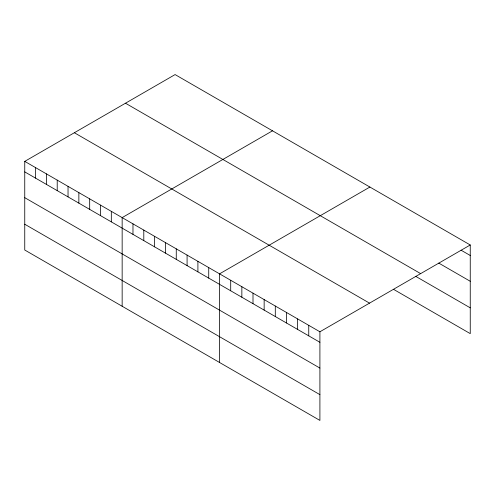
<?xml version="1.0" encoding="UTF-8"?>
<svg xmlns="http://www.w3.org/2000/svg" width="495" height="495" viewBox="0 0 495 495"><rect width="100%" height="100%" fill="white"/><g stroke="black" fill="none" stroke-linecap="round" stroke-linejoin="round"><path stroke-width="0.74" d="M24.75 161.376L319.906 331.78L319.906 420.422L24.75 250.018L24.75 161.376L175.094 74.578L470.25 244.982L470.25 333.624L393.513 289.315M272.498 130.81L122.154 217.614L122.154 306.25M369.895 187.042L219.551 273.846L219.551 362.489M319.906 331.78L470.25 244.982M461.068 250.192L470.25 255.494M438.768 263.099L470.25 281.278M125.483 103.22L420.639 273.624M415.812 276.408L470.25 307.841M74.361 132.734L369.518 303.138M24.75 171.889L319.906 342.293M24.75 197.672L319.906 368.076M24.75 224.235L319.906 394.639M308.75 325.345L308.75 335.857M297.6 318.91L297.6 329.416M286.45 312.469L286.45 322.981M275.3 306.034L275.3 316.54M264.151 299.593L264.151 310.105M253.001 293.158L253.001 303.67M241.851 286.723L241.851 297.229M230.701 280.281L230.701 290.794M208.729 267.597L208.729 278.11M197.907 261.348L197.907 271.86M187.085 255.098L187.085 265.611M176.263 248.855L176.263 259.361M165.441 242.606L165.441 253.112M154.619 236.356L154.619 246.869M143.798 230.107L143.798 240.62M132.976 223.858L132.976 234.37M111.325 211.365L111.325 221.871M100.504 205.116L100.504 215.628M89.682 198.866L89.682 209.379M78.86 192.617L78.86 203.129M68.038 186.368L68.038 196.88M57.216 180.124L57.216 190.631M46.394 173.875L46.394 184.388M35.572 167.626L35.572 178.138"/></g></svg>
